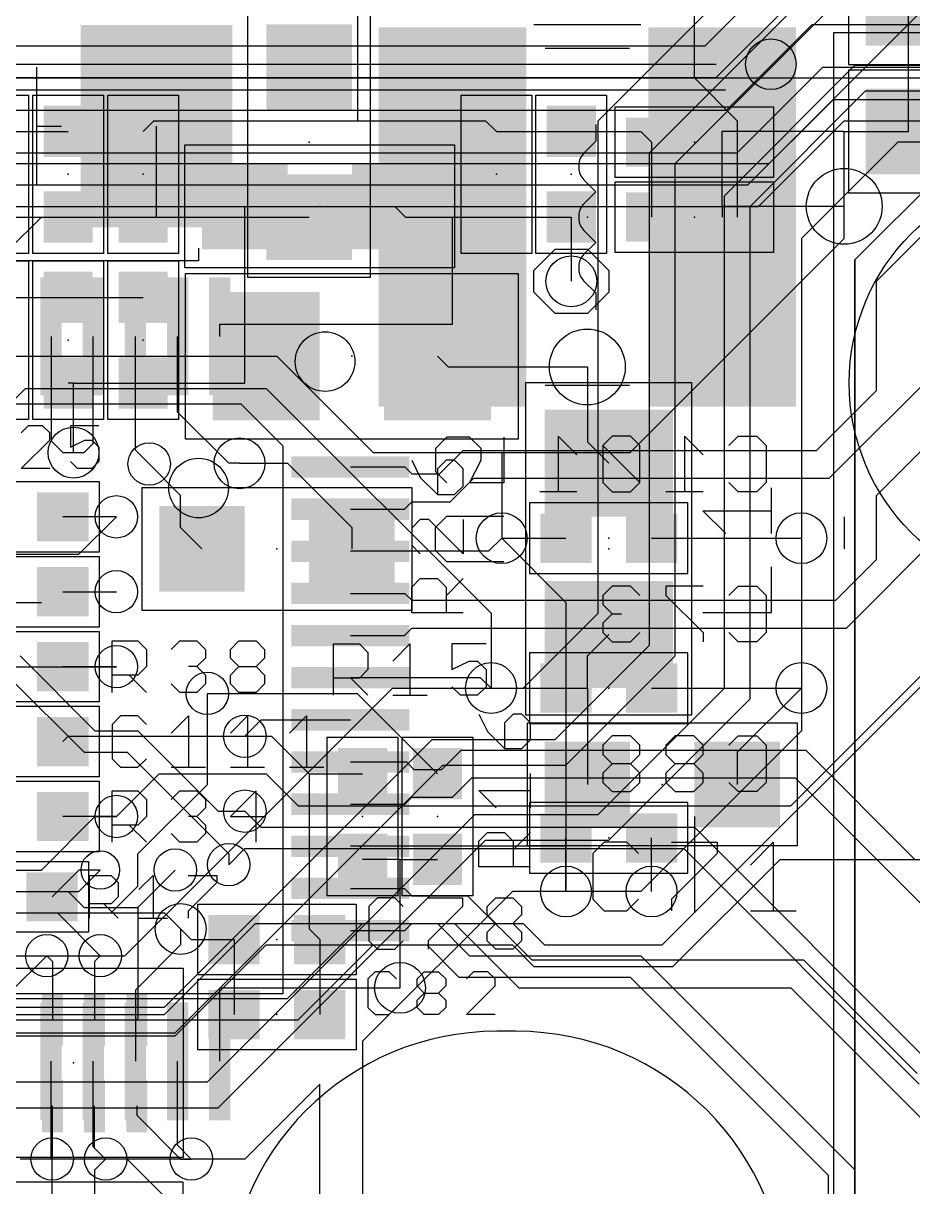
# Model space of a CAD drawing. Extents: x -61 to 136, y 23 to 123.
# Drawn here: x 88.43 to 98.98, y 49.58 to 63.39 of the extents above; entities that cross this region are included whole.
import ezdxf

# ---------------------------------------------------------------- set-up
doc = ezdxf.new("R2010")
doc.units = 0
for name, color, linetype in [('1', 14, 'CONTINUOUS'), ('13', 94, 'CONTINUOUS'), ('14', 94, 'CONTINUOUS'), ('15', 54, 'CONTINUOUS'), ('16', 134, 'CONTINUOUS'), ('18', 94, 'CONTINUOUS'), ('2', 251, 'CONTINUOUS'), ('20', 251, 'CONTINUOUS'), ('21', 251, 'CONTINUOUS'), ('22', 54, 'CONTINUOUS'), ('23', 251, 'CONTINUOUS'), ('24', 54, 'CONTINUOUS'), ('25', 251, 'CONTINUOUS'), ('26', 54, 'CONTINUOUS'), ('3', 214, 'CONTINUOUS'), ('39', 14, 'CONTINUOUS'), ('4', 214, 'CONTINUOUS'), ('40', 134, 'CONTINUOUS'), ('42', 134, 'CONTINUOUS')]:
    doc.layers.add(name, color=color, linetype=linetype)

# ---------------------------------------------------------------- blocks, each defined once
blk = doc.blocks.new('RECT')
blk.add_solid([(-0.5, -0.5), (0.5, -0.5), (-0.5, 0.5), (0.5, 0.5)])
blk = doc.blocks.new('PIE')
blk.add_circle((0, 0), 0.5)
blk = doc.blocks.new('ROUNDV')
blk.add_circle((0, 0), 0.5)

msp = doc.modelspace()

# ---------------------------------------------------------------- linework, layer by layer
at = {"layer": '1'}
for p, q in [((92.4, 62.23), (92.4, 63.9)), ((96.393, 62.738), (96.393, 63.881)), ((96.393, 62.738), (96.901, 62.23)), ((98.298, 60.579), (100.33, 62.611)), ((89.8525, 62.103), (89.9795, 62.23)), ((89.9795, 62.23), (92.4, 62.23)), ((92.4, 62.23), (93.9165, 62.23)), ((93.9165, 62.23), (94.0435, 62.103)), ((96.901, 62.23), (96.901, 61.976)), ((88.0745, 62.103), (88.9635, 62.103)), ((94.0435, 62.103), (94.9325, 62.103)), ((94.9325, 62.103), (95.758, 62.103)), ((95.758, 62.103), (95.885, 61.976)), ((95.885, 61.976), (95.885, 61.087)), ((96.901, 61.976), (96.901, 61.087)), ((91.059, 59.436), (91.059, 61.214)), ((92.837, 61.214), (92.964, 61.087)), ((88.0745, 61.087), (88.9635, 61.087)), ((88.9635, 61.087), (89.8525, 61.087)), ((92.964, 61.087), (94.0435, 61.087)), ((94.0435, 61.087), (94.9325, 61.087)), ((94.9325, 61.087), (94.9325, 60.325)), ((98.298, 48.641), (98.298, 60.579)), ((88.0745, 60.1345), (88.9635, 60.1345)), ((88.9635, 60.1345), (89.8525, 60.1345)), ((91.059, 59.1185), (91.059, 59.436)), ((91.059, 59.436), (91.313, 59.436)), ((93.345, 59.436), (93.472, 59.309)), ((93.472, 59.309), (95.123, 59.309)), ((95.123, 59.309), (95.123, 58.42)), ((89.027, 59.1185), (88.9635, 59.1185)), ((89.027, 58.293), (89.027, 59.1185)), ((89.027, 59.1185), (89.8525, 59.1185)), ((89.8525, 59.1185), (91.059, 59.1185)), ((95.123, 58.42), (95.377, 58.166)), ((89.924, 58.158), (89.916, 58.166)), ((90.297, 57.785), (89.924, 58.158)), ((90.9955, 58.166), (91.567, 58.166)), ((91.567, 58.166), (92.329, 57.404)), ((90.297, 57.404), (90.297, 57.785)), ((89.535, 57.531), (88.9, 57.531)), ((90.551, 57.15), (90.297, 57.404)), ((92.329, 57.404), (92.329, 57.15)), ((88.9, 56.642), (89.535, 56.642)), ((95.123, 55.88), (95.377, 56.134)), ((95.123, 55.499), (95.123, 55.88)), ((89.535, 55.753), (88.9, 55.753)), ((93.98, 55.499), (95.123, 55.499)), ((95.123, 55.499), (95.123, 54.356)), ((97.663, 55.499), (96.901, 54.737)), ((90.6145, 55.4355), (92.3925, 55.4355)), ((92.3925, 55.4355), (93.345, 54.483)), ((88.9, 54.864), (88.9635, 54.9275)), ((88.9635, 54.9275), (91.059, 54.9275)), ((91.059, 54.9275), (91.3765, 54.9275)), ((91.3765, 54.9275), (91.821, 54.483)), ((96.901, 54.737), (96.901, 54.356)), ((91.821, 54.483), (92.456, 54.483)), ((91.821, 54.483), (91.821, 52.6415)), ((89.535, 53.975), (88.9, 53.975)), ((92.9005, 53.467), (92.456, 53.467)), ((92.9005, 51.943), (92.9005, 53.467)), ((92.9005, 53.467), (93.345, 53.467)), ((89.0905, 53.34), (88.773, 53.0225)), ((89.3445, 53.34), (89.0905, 53.34)), ((90.2335, 53.34), (89.789, 52.8955)), ((89.789, 52.8955), (89.789, 51.5785)), ((90.297, 52.6415), (90.424, 52.5145)), ((91.821, 52.6415), (91.948, 52.5145)), ((90.424, 52.5145), (90.932, 52.5145)), ((90.932, 52.5145), (90.932, 51.6255)), ((91.948, 52.5145), (91.948, 51.6255)), ((88.7095, 52.324), (88.777, 52.2565)), ((89.3445, 52.324), (89.277, 52.2565)), ((88.777, 52.2565), (88.777, 51.5665)), ((89.277, 52.2565), (89.277, 51.5665)), ((89.789, 51.5785), (89.777, 51.5665)), ((88.777, 49.915), (88.777, 50.5415)), ((89.277, 50.042), (89.277, 50.5415)), ((89.777, 50.5415), (89.777, 50.431)), ((89.777, 50.431), (90.297, 49.911)), ((89.408, 49.911), (89.277, 50.042)), ((88.773, 49.911), (88.777, 49.915)), ((90.297, 49.911), (90.424, 49.911))]:
    msp.add_line(p, q, dxfattribs=at)
at = {"layer": '13'}
for p, q in [((96.52, 63.119), (97.536, 64.135)), ((97.663, 63.754), (96.647, 62.738)), ((96.774, 62.357), (97.79, 63.373)), ((97.79, 63.373), (102.235, 63.373)), ((82.55, 63.119), (96.52, 63.119)), ((96.901, 61.849), (97.917, 62.865)), ((97.917, 62.865), (102.362, 62.865)), ((96.647, 62.738), (82.423, 62.738)), ((98.298, 60.579), (100.33, 62.611)), ((97.028, 61.468), (98.044, 62.484)), ((98.044, 62.484), (102.997, 62.484)), ((82.296, 62.357), (96.774, 62.357)), ((97.155, 61.214), (98.171, 62.23)), ((98.171, 62.23), (102.87, 62.23)), ((82.169, 61.849), (96.901, 61.849)), ((77.597, 61.468), (97.028, 61.468)), ((77.724, 61.214), (97.155, 61.214)), ((98.171, 60.833), (98.171, 61.214)), ((95.631, 58.293), (98.171, 60.833)), ((98.298, 48.641), (98.298, 60.579)), ((86.995, 59.436), (91.44, 59.436)), ((91.44, 59.436), (92.583, 58.293)), ((92.583, 58.293), (94.107, 58.293)), ((94.107, 58.293), (94.107, 57.277)), ((94.107, 58.293), (95.631, 58.293)), ((94.107, 57.277), (94.869, 56.515)), ((94.869, 56.515), (94.869, 53.086)), ((96.012, 52.451), (99.568, 56.007)), ((96.139, 52.197), (97.409, 53.467)), ((97.409, 53.467), (100.33, 53.467)), ((91.567, 51.816), (92.456, 52.705)), ((92.456, 52.705), (94.361, 52.705)), ((94.361, 52.705), (94.615, 52.451)), ((91.694, 51.562), (92.583, 52.451)), ((92.583, 52.451), (94.234, 52.451)), ((94.234, 52.451), (94.488, 52.197)), ((94.615, 52.451), (96.012, 52.451)), ((94.488, 52.197), (96.139, 52.197)), ((87.249, 51.816), (91.567, 51.816)), ((86.106, 51.562), (91.694, 51.562))]:
    msp.add_line(p, q, dxfattribs=at)
at = {"layer": '14'}
for p, q in [((83.947, 62.738), (101.854, 62.738)), ((98.298, 60.579), (100.33, 62.611)), ((98.298, 48.641), (98.298, 60.579)), ((87.63, 58.2295), (88.4555, 59.055)), ((88.4555, 59.055), (91.313, 59.055)), ((91.313, 59.055), (93.98, 56.388)), ((93.98, 56.388), (93.98, 55.499)), ((97.536, 54.102), (99.441, 56.007)), ((89.535, 53.975), (90.043, 54.483)), ((90.043, 54.483), (91.313, 54.483)), ((91.313, 54.483), (91.694, 54.102)), ((91.059, 54.0385), (91.2495, 53.848)), ((91.694, 54.102), (97.536, 54.102)), ((91.2495, 53.848), (96.393, 53.848)), ((96.393, 53.848), (99.187, 51.054)), ((90.8685, 53.4035), (91.059, 53.594)), ((91.059, 53.594), (96.266, 53.594)), ((96.266, 53.594), (99.06, 50.8)), ((89.789, 52.8955), (90.2335, 53.34)), ((88.392, 53.086), (88.9635, 53.086)), ((88.9635, 53.086), (89.154, 52.8955)), ((89.154, 52.8955), (89.789, 52.8955)), ((88.265, 52.832), (88.8365, 52.832)), ((88.8365, 52.832), (89.3445, 52.324)), ((90.1065, 51.6255), (91.186, 52.705)), ((91.186, 52.705), (93.345, 52.705)), ((93.345, 52.705), (93.726, 52.324)), ((88.265, 51.8795), (88.7095, 52.324)), ((90.2335, 51.3715), (91.313, 52.451)), ((91.313, 52.451), (93.218, 52.451)), ((93.218, 52.451), (93.599, 52.07)), ((93.726, 52.324), (95.758, 52.324)), ((95.758, 52.324), (98.298, 49.784)), ((93.599, 52.07), (95.631, 52.07)), ((95.631, 52.07), (97.9805, 49.7205)), ((85.598, 51.6255), (90.1065, 51.6255)), ((85.725, 51.3715), (90.2335, 51.3715)), ((97.9805, 49.7205), (97.9805, 48.5775)), ((98.298, 49.784), (98.298, 48.895))]:
    msp.add_line(p, q, dxfattribs=at)
at = {"layer": '15'}
for p, q in [((97.282, 61.722), (99.187, 63.627)), ((98.298, 60.579), (100.33, 62.611)), ((84.074, 61.722), (97.282, 61.722)), ((98.298, 48.641), (98.298, 60.579))]:
    msp.add_line(p, q, dxfattribs=at)
at = {"layer": '16'}
for p, q in [((98.933, 62.103), (98.933, 63.627)), ((98.298, 60.579), (100.33, 62.611)), ((90.011, 61.087), (90.011, 62.1665)), ((96.723, 61.214), (96.723, 62.103)), ((98.171, 62.103), (96.723, 62.103)), ((98.171, 62.103), (98.933, 62.103)), ((98.171, 61.214), (98.171, 62.103)), ((96.723, 61.214), (96.723, 61.087)), ((98.171, 61.214), (96.723, 61.214)), ((88.261, 60.702), (88.646, 61.087)), ((88.646, 61.087), (90.011, 61.087)), ((90.011, 61.087), (91.821, 61.087)), ((93.523, 59.817), (93.523, 61.087)), ((98.552, 60.325), (99.314, 61.087)), ((98.298, 48.641), (98.298, 60.579)), ((98.552, 59.0296), (98.552, 60.325)), ((90.761, 59.672), (90.761, 59.817)), ((90.761, 59.817), (91.186, 59.817)), ((91.186, 59.817), (93.523, 59.817)), ((97.9932, 57.9882), (99.822, 59.817)), ((88.761, 59.672), (88.761, 58.432)), ((89.261, 58.4), (89.261, 59.672)), ((89.761, 58.321), (89.761, 59.672)), ((90.261, 58.7735), (90.261, 59.672)), ((97.8408, 58.3184), (98.552, 59.0296)), ((90.8685, 58.166), (90.261, 58.7735)), ((98.552, 57.785), (99.314, 58.547)), ((88.761, 58.432), (88.9, 58.293)), ((89.154, 58.293), (89.261, 58.4)), ((88.9, 58.293), (89.027, 58.293)), ((89.027, 58.293), (89.154, 58.293)), ((89.924, 58.158), (89.761, 58.321)), ((93.3704, 58.039), (93.6498, 58.3184)), ((93.6498, 58.3184), (97.8408, 58.3184)), ((90.9955, 58.166), (90.8685, 58.166)), ((92.311, 58.122), (92.9572, 58.122)), ((92.9572, 58.122), (93.0402, 58.039)), ((93.0402, 58.039), (93.3704, 58.039)), ((93.4974, 57.7088), (93.7768, 57.9882)), ((93.7768, 57.9882), (97.9932, 57.9882)), ((92.9534, 57.622), (93.0402, 57.7088)), ((93.0402, 57.7088), (93.4974, 57.7088)), ((98.552, 57.023), (98.552, 57.785)), ((92.311, 57.622), (92.9534, 57.622)), ((94.107, 57.277), (93.952, 57.122)), ((94.107, 57.277), (94.869, 57.277)), ((95.885, 57.277), (97.663, 57.277)), ((98.1964, 56.2102), (99.2632, 57.277)), ((93.952, 57.122), (92.311, 57.122)), ((98.0694, 56.5404), (98.552, 57.023)), ((92.311, 56.622), (92.9586, 56.622)), ((92.9586, 56.622), (93.0402, 56.5404)), ((93.0402, 56.5404), (98.0694, 56.5404)), ((92.952, 56.122), (93.0402, 56.2102)), ((93.0402, 56.2102), (98.1964, 56.2102)), ((92.311, 56.122), (92.952, 56.122)), ((93.857, 55.622), (92.311, 55.622)), ((93.98, 55.499), (93.857, 55.622)), ((93.98, 55.499), (94.869, 55.499)), ((95.885, 55.499), (97.663, 55.499)), ((91.059, 54.9275), (91.2535, 55.122)), ((91.2535, 55.122), (92.311, 55.122)), ((93.3958, 54.5338), (93.6244, 54.7624)), ((93.6244, 54.7624), (97.7138, 54.7624)), ((97.7138, 54.7624), (99.0092, 53.467)), ((92.311, 54.622), (92.9774, 54.622)), ((92.9774, 54.622), (93.0656, 54.5338)), ((93.0656, 54.5338), (93.3958, 54.5338)), ((93.5228, 54.2036), (93.7514, 54.4322)), ((93.7514, 54.4322), (97.5868, 54.4322)), ((97.5868, 54.4322), (99.822, 52.197)), ((92.311, 54.122), (92.9586, 54.122)), ((92.9586, 54.122), (93.0402, 54.2036)), ((93.0402, 54.2036), (93.5228, 54.2036)), ((94.869, 53.086), (94.869, 53.721)), ((95.885, 53.086), (95.885, 53.721)), ((94.869, 53.622), (92.311, 53.622)), ((94.869, 53.086), (94.869, 53.622)), ((92.311, 53.122), (92.9534, 53.122)), ((92.9534, 53.122), (93.0402, 53.0352)), ((93.0402, 53.0352), (93.7006, 53.0352)), ((93.7006, 53.0352), (94.4626, 52.2732)), ((87.122, 52.832), (90.1065, 52.832)), ((90.1065, 52.832), (90.297, 52.6415)), ((90.297, 52.6415), (90.297, 52.451)), ((92.311, 52.622), (92.9572, 52.622)), ((92.9572, 52.622), (93.0402, 52.705)), ((93.0402, 52.705), (93.5482, 52.705)), ((93.5482, 52.705), (94.3102, 51.943)), ((90.297, 52.451), (89.761, 51.915)), ((94.4626, 52.2732), (97.6884, 52.2732)), ((97.6884, 52.2732), (99.0346, 50.927)), ((89.761, 51.915), (89.761, 51.072)), ((90.761, 51.943), (92.9005, 51.943)), ((90.761, 51.072), (90.761, 51.943)), ((94.3102, 51.943), (97.536, 51.943)), ((97.536, 51.943), (99.822, 49.657)), ((88.761, 49.923), (88.761, 51.072)), ((89.261, 50.058), (89.261, 51.072)), ((90.261, 50.074), (90.261, 51.072)), ((89.408, 49.911), (89.261, 50.058)), ((90.424, 49.911), (90.261, 50.074)), ((88.773, 49.911), (88.761, 49.923)), ((88.773, 49.0305), (88.773, 49.911)), ((89.408, 49.911), (89.277, 49.78)), ((89.662, 49.911), (89.408, 49.911)), ((90.17, 49.403), (89.662, 49.911)), ((89.277, 49.78), (89.277, 49.0265))]:
    msp.add_line(p, q, dxfattribs=at)
at = {"layer": '2'}
for p, q in [((100.33, 62.611), (98.298, 60.579)), ((98.298, 60.579), (98.298, 48.641))]:
    msp.add_line(p, q, dxfattribs=at)
at = {"layer": '20'}
msp.add_line((94.28, 51.427), (94.05, 51.427), dxfattribs=at)
for centre, start, end in [((94.05, 48.227), 90, 180), ((94.28, 48.227), 0, 90)]:
    msp.add_arc(centre, 3.2, start, end, dxfattribs=at)
at = {"layer": '21'}
for p, q in [((119.634, 63.2714), (98.044, 63.2714)), ((98.044, 63.2714), (98.044, 47.4726)), ((85.05, 62.9), (96.65, 62.9))]:
    msp.add_line(p, q, dxfattribs=at)
at = {"layer": '22'}
for p, q in [((95.623, 63.087), (94.623, 63.087)), ((88.586, 62.8665), (88.586, 62.1665)), ((88.586, 62.1665), (88.886, 62.1665)), ((88.586, 62.1665), (88.586, 61.4665)), ((95.223, 62.187), (95.223, 61.987)), ((95.223, 61.987), (95.0816, 61.8456)), ((95.023, 61.7042), (95.023, 61.6698)), ((95.0816, 61.5284), (95.223, 61.387)), ((95.223, 61.387), (95.0816, 61.2456)), ((95.023, 61.1042), (95.023, 61.0698)), ((95.0816, 60.9284), (95.223, 60.787)), ((95.223, 60.787), (95.0816, 60.6456)), ((90.511, 60.7165), (90.511, 60.5665)), ((90.511, 60.5665), (85.511, 60.5665)), ((95.023, 60.5042), (95.023, 60.4698)), ((95.0816, 60.3284), (95.223, 60.187)), ((95.223, 60.187), (95.223, 59.987)), ((95.623, 59.087), (94.623, 59.087)), ((84.511, 58.872), (91.011, 58.872)), ((91.011, 58.872), (91.511, 58.372)), ((91.511, 58.372), (91.511, 51.872)), ((91.511, 51.872), (84.511, 51.872))]:
    msp.add_line(p, q, dxfattribs=at)
for centre in [(92.011, 59.372), (90.511, 57.872)]:
    msp.add_circle(centre, 0.3535, dxfattribs=at)
for centre, start, end in [((95.2231, 61.7041), 135.0032, 179.9759), ((95.2231, 61.6699), 180.0241, 224.9968), ((95.2231, 61.1041), 135.0032, 179.9759), ((95.2231, 61.0699), 180.0241, 224.9968), ((95.2231, 60.5041), 135.0032, 179.9759), ((95.2231, 60.4699), 180.0241, 224.9968)]:
    msp.add_arc(centre, 0.2001, start, end, dxfattribs=at)
at = {"layer": '23'}
for p in [(96.393, 61.976), (88.9635, 61.595), (89.8525, 61.595), (94.0435, 61.595), (94.9325, 61.595), (91.948, 61.214), (96.393, 61.087), (88.9635, 59.6265), (89.8525, 59.6265), (92.329, 59.436), (91.44, 57.15), (95.377, 57.15), (96.012, 54.356), (92.456, 53.975), (93.345, 53.975), (91.44, 52.5145), (91.44, 51.6255), (89.027, 51.054)]:
    msp.add_point(p, dxfattribs=at)
at = {"layer": '24'}
for p in [(91.821, 61.976), (95.123, 61.087), (95.377, 57.277), (95.377, 55.499), (95.377, 53.721)]:
    msp.add_point(p, dxfattribs=at)
at = {"layer": '25'}
for p, q in [((84.8868, 62.5983), (96.7613, 62.5983)), ((88.4899, 58.6109), (88.4052, 58.5262)), ((88.6594, 58.6109), (88.4899, 58.6109)), ((88.7442, 58.5262), (88.6594, 58.6109)), ((89.3289, 58.6109), (88.9899, 58.6109)), ((88.9899, 58.6109), (88.9899, 58.3567)), ((88.4052, 58.1025), (88.7442, 58.4415)), ((88.7442, 58.4415), (88.7442, 58.5262)), ((88.9899, 58.3567), (89.1594, 58.4415)), ((89.1594, 58.4415), (89.2441, 58.4415)), ((89.2441, 58.4415), (89.3289, 58.3567)), ((89.3289, 58.3567), (89.3289, 58.1872)), ((89.0746, 58.1025), (88.9899, 58.1872)), ((89.3289, 58.1872), (89.2441, 58.1025)), ((93.0397, 58.2013), (93.1414, 57.9979)), ((93.4464, 58.2013), (93.3447, 58.0996)), ((93.5481, 58.2013), (93.4464, 58.2013)), ((93.6498, 58.0996), (93.5481, 58.2013)), ((88.7442, 58.1025), (88.4052, 58.1025)), ((89.2441, 58.1025), (89.0746, 58.1025)), ((93.1414, 57.9979), (93.3447, 57.7946)), ((93.3447, 58.0996), (93.3447, 57.7946)), ((93.6498, 57.8962), (93.6498, 58.0996)), ((93.5481, 57.7946), (93.6498, 57.8962)), ((97.3074, 57.3321), (97.3074, 57.8744)), ((93.3447, 57.7946), (93.5481, 57.7946)), ((96.7651, 57.3321), (96.4939, 57.6032)), ((96.4939, 57.6032), (97.3074, 57.6032)), ((93.1414, 57.4997), (93.0397, 57.398)), ((93.2431, 57.4997), (93.1414, 57.4997)), ((93.6498, 57.0929), (93.2431, 57.4997)), ((93.6498, 57.4997), (93.6498, 57.0929)), ((93.0397, 57.398), (93.0397, 57.1946)), ((93.0397, 57.1946), (93.1414, 57.0929)), ((97.3074, 56.3966), (97.3074, 56.9389)), ((93.0397, 56.6963), (93.1414, 56.798)), ((93.1414, 56.798), (93.3447, 56.798)), ((93.3447, 56.798), (93.4464, 56.6963)), ((93.4464, 56.5947), (93.6498, 56.798)), ((93.0397, 56.3913), (93.0397, 56.6963)), ((93.4464, 56.6963), (93.4464, 56.3913)), ((93.6498, 56.3913), (93.0397, 56.3913)), ((96.4939, 56.3966), (97.3074, 56.3966)), ((89.4842, 55.4482), (89.4842, 56.0583)), ((89.4842, 56.0583), (89.7893, 56.0583)), ((89.7893, 56.0583), (89.8909, 55.9566)), ((90.1858, 55.9566), (90.2875, 56.0583)), ((90.2875, 56.0583), (90.4909, 56.0583)), ((90.4909, 56.0583), (90.5926, 55.9566)), ((90.8875, 55.9566), (90.9892, 56.0583)), ((90.9892, 56.0583), (91.1925, 56.0583)), ((91.1925, 56.0583), (91.2942, 55.9566)), ((89.8909, 55.9566), (89.8909, 55.7533)), ((90.5926, 55.9566), (90.5926, 55.8549)), ((90.8875, 55.8549), (90.8875, 55.9566)), ((91.2942, 55.9566), (91.2942, 55.8549)), ((92.1132, 55.4132), (92.1132, 56.0233)), ((92.1132, 56.0233), (92.4183, 56.0233)), ((92.4183, 56.0233), (92.5199, 55.9216)), ((92.5199, 55.9216), (92.5199, 55.7183)), ((92.8148, 55.8199), (93.0182, 56.0233)), ((93.0182, 56.0233), (93.0182, 55.4132)), ((93.9232, 56.0233), (93.5165, 56.0233)), ((93.5165, 56.0233), (93.5165, 55.7183)), ((90.5926, 55.8549), (90.4909, 55.7533)), ((90.9892, 55.7533), (90.8875, 55.8549)), ((91.2942, 55.8549), (91.1925, 55.7533)), ((93.5165, 55.7183), (93.7198, 55.8199)), ((93.7198, 55.8199), (93.8215, 55.8199)), ((93.8215, 55.8199), (93.9232, 55.7183)), ((89.7893, 55.6516), (89.4842, 55.6516)), ((89.6876, 55.6516), (89.8909, 55.4482)), ((89.8909, 55.7533), (89.7893, 55.6516)), ((90.4909, 55.7533), (90.3892, 55.7533)), ((90.4909, 55.7533), (90.5926, 55.6516)), ((90.5926, 55.6516), (90.5926, 55.5499)), ((90.8875, 55.6516), (90.9892, 55.7533)), ((90.8875, 55.5499), (90.8875, 55.6516)), ((90.9892, 55.7533), (91.1925, 55.7533)), ((91.1925, 55.7533), (91.2942, 55.6516)), ((91.2942, 55.6516), (91.2942, 55.5499)), ((92.5199, 55.7183), (92.4183, 55.6166)), ((93.9232, 55.7183), (93.9232, 55.5149)), ((90.2875, 55.4482), (90.1858, 55.5499)), ((90.5926, 55.5499), (90.4909, 55.4482)), ((90.9892, 55.4482), (90.8875, 55.5499)), ((91.2942, 55.5499), (91.1925, 55.4482)), ((92.4183, 55.6166), (92.1132, 55.6166)), ((92.3166, 55.6166), (92.5199, 55.4132)), ((93.6182, 55.4132), (93.5165, 55.5149)), ((93.9232, 55.5149), (93.8215, 55.4132)), ((90.4909, 55.4482), (90.2875, 55.4482)), ((91.1925, 55.4482), (90.9892, 55.4482)), ((92.8148, 55.4132), (93.2216, 55.4132)), ((93.8215, 55.4132), (93.6182, 55.4132)), ((89.5859, 55.1693), (89.4842, 55.0676)), ((89.7893, 55.1693), (89.5859, 55.1693)), ((89.8909, 55.0676), (89.7893, 55.1693)), ((90.1858, 54.9659), (90.3892, 55.1693)), ((90.3892, 55.1693), (90.3892, 54.5592)), ((90.8875, 54.9659), (91.0908, 55.1693)), ((91.0908, 55.1693), (91.0908, 54.5592)), ((91.5891, 54.9659), (91.7925, 55.1693)), ((91.7925, 55.1693), (91.7925, 54.5592)), ((93.8367, 55.1882), (93.9384, 54.9848)), ((94.2434, 55.1882), (94.1417, 55.0865)), ((94.1417, 55.0865), (94.1417, 54.7815)), ((94.3451, 55.1882), (94.2434, 55.1882)), ((94.4468, 55.0865), (94.3451, 55.1882)), ((94.4468, 54.8832), (94.4468, 55.0865)), ((89.4842, 55.0676), (89.4842, 54.6609)), ((93.9384, 54.9848), (94.1417, 54.7815)), ((94.3451, 54.7815), (94.4468, 54.8832)), ((94.1417, 54.7815), (94.3451, 54.7815)), ((89.4842, 54.6609), (89.5859, 54.5592)), ((89.5859, 54.5592), (89.7893, 54.5592)), ((89.7893, 54.5592), (89.8909, 54.6609)), ((90.1858, 54.5592), (90.5926, 54.5592)), ((90.8875, 54.5592), (91.2942, 54.5592)), ((91.5891, 54.5592), (91.9959, 54.5592)), ((94.4468, 54.0798), (94.4468, 54.4866)), ((89.4842, 53.6702), (89.4842, 54.2803)), ((89.4842, 54.2803), (89.7893, 54.2803)), ((89.7893, 54.2803), (89.8909, 54.1786)), ((90.1858, 54.1786), (90.2875, 54.2803)), ((90.2875, 54.2803), (90.4909, 54.2803)), ((90.4909, 54.2803), (90.5926, 54.1786)), ((91.1925, 54.2803), (90.8875, 53.9753)), ((91.1925, 53.6702), (91.1925, 54.2803)), ((94.0401, 54.0798), (93.8367, 54.2832)), ((93.8367, 54.2832), (94.4468, 54.2832)), ((89.8909, 54.1786), (89.8909, 53.9753)), ((90.5926, 54.1786), (90.5926, 54.0769)), ((89.8909, 53.9753), (89.7893, 53.8736)), ((90.4909, 53.9753), (90.3892, 53.9753)), ((90.5926, 54.0769), (90.4909, 53.9753)), ((90.4909, 53.9753), (90.5926, 53.8736)), ((90.8875, 53.9753), (91.2942, 53.9753)), ((89.7893, 53.8736), (89.4842, 53.8736)), ((89.6876, 53.8736), (89.8909, 53.6702)), ((90.5926, 53.8736), (90.5926, 53.7719)), ((90.2875, 53.6702), (90.1858, 53.7719)), ((90.5926, 53.7719), (90.4909, 53.6702)), ((93.8367, 53.6833), (93.9384, 53.7849)), ((93.9384, 53.7849), (94.1417, 53.7849)), ((94.1417, 53.7849), (94.2434, 53.6833)), ((94.2434, 53.5816), (94.4468, 53.7849)), ((90.4909, 53.6702), (90.2875, 53.6702)), ((93.8367, 53.3782), (93.8367, 53.6833)), ((94.2434, 53.6833), (94.2434, 53.3782)), ((95.3222, 53.6709), (95.1866, 53.5353)), ((95.5934, 53.6709), (95.3222, 53.6709)), ((95.729, 53.5353), (95.5934, 53.6709)), ((96.1222, 53.6709), (96.6645, 53.6709)), ((96.6645, 53.6709), (96.6645, 53.5353)), ((97.0577, 53.3997), (97.3288, 53.6709)), ((97.3288, 53.6709), (97.3288, 52.8574)), ((95.1866, 53.5353), (95.1866, 52.993)), ((96.6645, 53.5353), (96.1222, 52.993)), ((94.4468, 53.3782), (93.8367, 53.3782)), ((89.2175, 52.7685), (89.2175, 53.2769)), ((89.2175, 53.2769), (89.4717, 53.2769)), ((89.4717, 53.2769), (89.5565, 53.1922)), ((89.5565, 53.1922), (89.5565, 53.0227)), ((89.8022, 53.1075), (89.9717, 53.2769)), ((89.9717, 53.2769), (89.9717, 52.7685)), ((90.3869, 53.2769), (90.7259, 53.2769)), ((90.7259, 53.1922), (90.3869, 52.8532)), ((90.7259, 53.2769), (90.7259, 53.1922)), ((89.5565, 53.0227), (89.4717, 52.938)), ((92.6339, 53.0103), (92.5322, 52.9086)), ((92.8373, 53.0103), (92.6339, 53.0103)), ((92.9389, 52.9086), (92.8373, 53.0103)), ((93.2338, 53.0103), (93.6406, 53.0103)), ((93.6406, 53.0103), (93.6406, 52.9086)), ((93.9355, 52.9086), (94.0372, 53.0103)), ((94.0372, 53.0103), (94.2405, 53.0103)), ((94.2405, 53.0103), (94.3422, 52.9086)), ((89.4717, 52.938), (89.2175, 52.938)), ((89.387, 52.938), (89.5565, 52.7685)), ((92.5322, 52.9086), (92.5322, 52.5019)), ((93.6406, 52.9086), (93.2338, 52.5019)), ((93.9355, 52.8069), (93.9355, 52.9086)), ((94.3422, 52.9086), (94.3422, 52.8069)), ((95.1866, 52.993), (95.3222, 52.8574)), ((95.5934, 52.8574), (95.729, 52.993)), ((96.1222, 52.993), (96.1222, 52.8574)), ((89.8022, 52.7685), (90.1412, 52.7685)), ((90.3869, 52.8532), (90.3869, 52.7685)), ((94.0372, 52.7053), (93.9355, 52.8069)), ((94.3422, 52.8069), (94.2405, 52.7053)), ((95.3222, 52.8574), (95.5934, 52.8574)), ((97.0577, 52.8574), (97.6, 52.8574)), ((93.9355, 52.6036), (94.0372, 52.7053)), ((93.9355, 52.5019), (93.9355, 52.6036)), ((94.0372, 52.7053), (94.2405, 52.7053)), ((94.2405, 52.7053), (94.3422, 52.6036)), ((94.3422, 52.6036), (94.3422, 52.5019)), ((92.5322, 52.5019), (92.6339, 52.4002)), ((92.8373, 52.4002), (92.9389, 52.5019)), ((93.2338, 52.5019), (93.2338, 52.4002)), ((94.0372, 52.4002), (93.9355, 52.5019)), ((94.3422, 52.5019), (94.2405, 52.4002)), ((92.6339, 52.4002), (92.8373, 52.4002)), ((94.2405, 52.4002), (94.0372, 52.4002)), ((92.6042, 52.1339), (92.5195, 52.0492)), ((92.5195, 52.0492), (92.5195, 51.7102)), ((92.7737, 52.1339), (92.6042, 52.1339)), ((92.8585, 52.0492), (92.7737, 52.1339)), ((93.1042, 52.0492), (93.1889, 52.1339)), ((93.1042, 51.9645), (93.1042, 52.0492)), ((93.1889, 52.1339), (93.3584, 52.1339)), ((93.3584, 52.1339), (93.4432, 52.0492)), ((93.4432, 52.0492), (93.4432, 51.9645)), ((93.7736, 52.1339), (93.6889, 52.0492)), ((93.9431, 52.1339), (93.7736, 52.1339)), ((94.0279, 52.0492), (93.9431, 52.1339)), ((94.0279, 51.9645), (94.0279, 52.0492)), ((93.1889, 51.8797), (93.1042, 51.9645)), ((93.4432, 51.9645), (93.3584, 51.8797)), ((93.6889, 51.6255), (94.0279, 51.9645)), ((93.1042, 51.795), (93.1889, 51.8797)), ((93.1042, 51.7102), (93.1042, 51.795)), ((93.1889, 51.8797), (93.3584, 51.8797)), ((93.3584, 51.8797), (93.4432, 51.795)), ((93.4432, 51.795), (93.4432, 51.7102)), ((92.5195, 51.7102), (92.6042, 51.6255)), ((92.7737, 51.6255), (92.8585, 51.7102)), ((93.1889, 51.6255), (93.1042, 51.7102)), ((93.4432, 51.7102), (93.3584, 51.6255)), ((92.6042, 51.6255), (92.7737, 51.6255)), ((93.3584, 51.6255), (93.1889, 51.6255)), ((94.0279, 51.6255), (93.6889, 51.6255))]:
    msp.add_line(p, q, dxfattribs=at)
at = {"layer": '26'}
for p, q in [((93.4552, 58.4754), (93.3196, 58.3399)), ((93.7263, 58.4754), (93.4552, 58.4754)), ((93.8619, 58.3399), (93.7263, 58.4754)), ((94.1331, 58.4754), (94.1331, 57.9331)), ((94.9986, 58.2668), (94.7782, 58.4872)), ((94.7782, 58.4872), (94.7782, 57.8262)), ((95.4165, 58.4872), (95.3063, 58.377)), ((95.6368, 58.4872), (95.4165, 58.4872)), ((95.747, 58.377), (95.6368, 58.4872)), ((96.4954, 58.2668), (96.2751, 58.4872)), ((96.2751, 58.4872), (96.2751, 57.8262)), ((96.8032, 58.377), (96.9133, 58.4872)), ((96.9133, 58.4872), (97.1336, 58.4872)), ((97.1336, 58.4872), (97.2438, 58.377)), ((93.3196, 58.3399), (93.3196, 58.0687)), ((93.8619, 58.2043), (93.8619, 58.3399)), ((95.3063, 58.377), (95.3063, 57.9364)), ((95.747, 57.9364), (95.3063, 58.377)), ((95.747, 57.9364), (95.747, 58.377)), ((97.2438, 58.377), (97.2438, 57.9364)), ((93.7263, 57.9331), (93.8619, 58.2043)), ((93.3196, 58.0687), (93.4552, 57.9331)), ((94.1331, 57.9331), (93.7263, 57.9331)), ((95.3063, 57.9364), (95.4165, 57.8262)), ((95.6368, 57.8262), (95.747, 57.9364)), ((96.9133, 57.8262), (96.8032, 57.9364)), ((97.2438, 57.9364), (97.1336, 57.8262)), ((94.9986, 57.8262), (94.5579, 57.8262)), ((95.4165, 57.8262), (95.6368, 57.8262)), ((96.4954, 57.8262), (96.0547, 57.8262)), ((97.1336, 57.8262), (96.9133, 57.8262)), ((93.3196, 57.4043), (93.4552, 57.5399)), ((93.4552, 57.5399), (94.1331, 57.5399)), ((93.3196, 57.1332), (93.3196, 57.4043)), ((93.4552, 56.9976), (93.3196, 57.1332)), ((94.1331, 56.9976), (93.4552, 56.9976)), ((95.4165, 56.7092), (95.3063, 56.599)), ((95.3063, 56.599), (95.3063, 56.4888)), ((95.6368, 56.7092), (95.4165, 56.7092)), ((95.747, 56.599), (95.6368, 56.7092)), ((96.4954, 56.7092), (96.0547, 56.7092)), ((96.0547, 56.7092), (96.0547, 56.599)), ((96.0547, 56.599), (96.4954, 56.1584)), ((96.8032, 56.599), (96.9133, 56.7092)), ((96.9133, 56.7092), (97.1336, 56.7092)), ((97.1336, 56.7092), (97.2438, 56.599)), ((97.2438, 56.599), (97.2438, 56.1584)), ((95.3063, 56.4888), (95.4165, 56.3787)), ((95.4165, 56.3787), (95.3063, 56.2685)), ((95.4165, 56.3787), (95.5267, 56.3787)), ((95.3063, 56.2685), (95.3063, 56.1584)), ((95.3063, 56.1584), (95.4165, 56.0482)), ((95.4165, 56.0482), (95.6368, 56.0482)), ((95.6368, 56.0482), (95.747, 56.1584)), ((96.4954, 56.1584), (96.4954, 56.0482)), ((96.9133, 56.0482), (96.8032, 56.1584)), ((97.1336, 56.0482), (96.9133, 56.0482)), ((97.2438, 56.1584), (97.1336, 56.0482)), ((95.4165, 54.9312), (95.3063, 54.821)), ((95.3063, 54.821), (95.3063, 54.7108)), ((95.6368, 54.9312), (95.4165, 54.9312)), ((95.747, 54.821), (95.6368, 54.9312)), ((95.747, 54.7108), (95.747, 54.821)), ((96.1649, 54.9312), (96.0547, 54.821)), ((96.0547, 54.821), (96.0547, 54.7108)), ((96.3852, 54.9312), (96.1649, 54.9312)), ((96.4954, 54.821), (96.3852, 54.9312)), ((96.4954, 54.7108), (96.4954, 54.821)), ((96.8032, 54.821), (96.9133, 54.9312)), ((96.9133, 54.9312), (97.1336, 54.9312)), ((97.1336, 54.9312), (97.2438, 54.821)), ((97.2438, 54.821), (97.2438, 54.3804)), ((95.3063, 54.7108), (95.4165, 54.6007)), ((95.6368, 54.6007), (95.747, 54.7108)), ((96.0547, 54.7108), (96.1649, 54.6007)), ((96.3852, 54.6007), (96.4954, 54.7108)), ((95.4165, 54.6007), (95.3063, 54.4905)), ((95.6368, 54.6007), (95.4165, 54.6007)), ((95.747, 54.4905), (95.6368, 54.6007)), ((96.1649, 54.6007), (96.0547, 54.4905)), ((96.3852, 54.6007), (96.1649, 54.6007)), ((96.4954, 54.4905), (96.3852, 54.6007)), ((95.3063, 54.4905), (95.3063, 54.3804)), ((95.747, 54.3804), (95.747, 54.4905)), ((96.0547, 54.4905), (96.0547, 54.3804)), ((96.4954, 54.3804), (96.4954, 54.4905)), ((95.3063, 54.3804), (95.4165, 54.2702)), ((95.4165, 54.2702), (95.6368, 54.2702)), ((95.6368, 54.2702), (95.747, 54.3804)), ((96.0547, 54.3804), (96.1649, 54.2702)), ((96.1649, 54.2702), (96.3852, 54.2702)), ((96.3852, 54.2702), (96.4954, 54.3804)), ((96.9133, 54.2702), (96.8032, 54.3804)), ((97.1336, 54.2702), (96.9133, 54.2702)), ((97.2438, 54.3804), (97.1336, 54.2702))]:
    msp.add_line(p, q, dxfattribs=at)
at = {"layer": '3'}
for p, q in [((95.25, 62.23), (97.409, 64.389)), ((95.8596, 61.849), (97.79, 63.7794)), ((96.1644, 61.722), (97.917, 63.4746)), ((96.7486, 61.341), (98.298, 62.8904)), ((98.298, 62.8904), (100.711, 62.8904)), ((97.0534, 61.214), (98.425, 62.5856)), ((98.425, 62.5856), (100.838, 62.5856)), ((95.25, 56.388), (95.25, 62.23)), ((95.8596, 56.007), (95.8596, 61.849)), ((98.806, 61.976), (97.663, 60.833)), ((98.298, 60.579), (99.695, 61.976)), ((99.695, 61.976), (98.806, 61.976)), ((96.1644, 55.88), (96.1644, 61.722)), ((96.7486, 55.499), (96.7486, 61.341)), ((97.0534, 55.372), (97.0534, 61.214)), ((97.663, 60.833), (97.663, 54.991)), ((98.298, 49.022), (98.298, 60.579)), ((89.0905, 57.0865), (89.535, 57.531)), ((85.2805, 57.0865), (89.0905, 57.0865)), ((88.011, 56.515), (88.646, 56.515)), ((94.361, 55.499), (95.25, 56.388)), ((94.742, 54.8894), (95.8596, 56.007)), ((94.869, 54.5846), (96.1644, 55.88)), ((80.7085, 55.753), (89.535, 55.753)), ((89.6366, 52.324), (92.8116, 55.499)), ((92.8116, 55.499), (94.361, 55.499)), ((95.25, 54.0004), (96.7486, 55.499)), ((90.6145, 54.356), (90.6145, 55.4355)), ((95.377, 53.6956), (97.0534, 55.372)), ((97.663, 54.991), (95.758, 53.086)), ((90.1065, 51.7144), (93.2815, 54.8894)), ((93.2815, 54.8894), (94.742, 54.8894)), ((90.2335, 51.4096), (93.4085, 54.5846)), ((93.4085, 54.5846), (94.869, 54.5846)), ((89.789, 53.5305), (90.6145, 54.356)), ((88.646, 53.34), (89.281, 53.975)), ((89.281, 53.975), (89.535, 53.975)), ((90.6145, 50.8254), (93.7895, 54.0004)), ((93.7895, 54.0004), (95.25, 54.0004)), ((90.7415, 50.5206), (93.9165, 53.6956)), ((93.9165, 53.6956), (95.377, 53.6956)), ((89.789, 53.1495), (89.789, 53.5305)), ((86.995, 53.34), (88.646, 53.34)), ((89.0905, 53.086), (89.3445, 53.34)), ((89.4715, 52.832), (89.789, 53.1495)), ((87.122, 53.086), (89.0905, 53.086)), ((94.234, 53.086), (92.456, 51.308)), ((95.758, 53.086), (94.234, 53.086)), ((87.249, 52.832), (89.4715, 52.832)), ((86.995, 52.324), (89.6366, 52.324)), ((87.376, 51.7144), (90.1065, 51.7144)), ((87.503, 51.4096), (90.2335, 51.4096)), ((92.456, 51.308), (92.456, 35.687)), ((87.884, 50.8254), (90.6145, 50.8254)), ((91.948, 50.8), (91.059, 49.911)), ((91.948, 35.687), (91.948, 50.8)), ((88.011, 50.5206), (90.7415, 50.5206)), ((91.059, 49.911), (88.392, 49.911))]:
    msp.add_line(p, q, dxfattribs=at)
at = {"layer": '39'}
for p, q in [((87.6554, 62.5348), (88.4936, 62.5348)), ((88.4936, 62.5348), (88.4936, 60.6552)), ((88.5444, 60.6552), (88.5444, 62.5348)), ((88.5444, 62.5348), (89.3826, 62.5348)), ((89.3826, 62.5348), (89.3826, 60.6552)), ((89.4334, 60.6552), (89.4334, 62.5348)), ((89.4334, 62.5348), (90.2716, 62.5348)), ((90.2716, 62.5348), (90.2716, 60.6552)), ((93.6244, 60.6552), (93.6244, 62.5348)), ((93.6244, 62.5348), (94.4626, 62.5348)), ((94.4626, 62.5348), (94.4626, 60.6552)), ((94.5134, 60.6552), (94.5134, 62.5348)), ((94.5134, 62.5348), (95.3516, 62.5348)), ((95.3516, 62.5348), (95.3516, 60.6552)), ((95.4532, 62.3951), (97.3328, 62.3951)), ((95.4532, 61.5569), (95.4532, 62.3951)), ((97.3328, 62.3951), (97.3328, 61.5569)), ((90.348, 60.485), (90.348, 61.943)), ((90.348, 61.943), (93.548, 61.943)), ((93.548, 61.943), (93.548, 60.485)), ((97.3328, 61.5569), (95.4532, 61.5569)), ((95.4532, 60.6679), (95.4532, 61.5061)), ((95.4532, 61.5061), (97.3328, 61.5061)), ((97.3328, 61.5061), (97.3328, 60.6679)), ((88.4936, 60.6552), (87.6554, 60.6552)), ((89.3826, 60.6552), (88.5444, 60.6552)), ((90.2716, 60.6552), (89.4334, 60.6552)), ((94.4626, 60.6552), (93.6244, 60.6552)), ((95.3516, 60.6552), (94.5134, 60.6552)), ((97.3328, 60.6679), (95.4532, 60.6679)), ((87.6554, 60.5663), (88.4936, 60.5663)), ((88.4936, 60.5663), (88.4936, 58.6867)), ((88.5444, 58.6867), (88.5444, 60.5663)), ((88.5444, 60.5663), (89.3826, 60.5663)), ((89.3826, 60.5663), (89.3826, 58.6867)), ((89.4334, 58.6867), (89.4334, 60.5663)), ((89.4334, 60.5663), (90.2716, 60.5663)), ((90.2716, 60.5663), (90.2716, 58.6867)), ((93.548, 60.485), (90.348, 60.485)), ((90.356, 58.453), (90.356, 60.419)), ((90.356, 60.419), (94.302, 60.419)), ((94.302, 60.419), (94.302, 58.453)), ((94.394, 55.177), (94.394, 59.123)), ((94.394, 59.123), (96.36, 59.123)), ((96.36, 59.123), (96.36, 55.177)), ((88.4936, 58.6867), (87.6554, 58.6867)), ((89.3826, 58.6867), (88.5444, 58.6867)), ((90.2716, 58.6867), (89.4334, 58.6867)), ((94.302, 58.453), (90.356, 58.453)), ((87.4522, 57.9501), (89.3318, 57.9501)), ((89.3318, 57.9501), (89.3318, 57.1119)), ((89.84, 56.421), (89.84, 57.879)), ((89.84, 57.879), (93.04, 57.879)), ((93.04, 57.879), (93.04, 56.421)), ((89.3318, 57.1119), (87.4522, 57.1119)), ((87.4522, 57.0611), (89.3318, 57.0611)), ((89.3318, 57.0611), (89.3318, 56.2229)), ((93.04, 56.421), (89.84, 56.421)), ((89.3318, 56.2229), (87.4522, 56.2229)), ((87.4522, 56.1721), (89.3318, 56.1721)), ((89.3318, 56.1721), (89.3318, 55.3339)), ((89.3318, 55.3339), (87.4522, 55.3339)), ((87.4522, 55.2831), (89.3318, 55.2831)), ((89.3318, 55.2831), (89.3318, 54.4449)), ((96.36, 55.177), (94.394, 55.177)), ((94.412, 53.627), (94.412, 55.085)), ((94.412, 55.085), (97.612, 55.085)), ((97.612, 55.085), (97.612, 53.627)), ((92.0369, 53.0352), (92.0369, 54.9148)), ((92.0369, 54.9148), (92.8751, 54.9148)), ((92.8751, 54.9148), (92.8751, 53.0352)), ((92.9259, 53.0352), (92.9259, 54.9148)), ((92.9259, 54.9148), (93.7641, 54.9148)), ((93.7641, 54.9148), (93.7641, 53.0352)), ((89.3318, 54.4449), (87.4522, 54.4449)), ((87.4522, 54.3941), (89.3318, 54.3941)), ((89.3318, 54.3941), (89.3318, 53.5559)), ((97.612, 53.627), (94.412, 53.627)), ((87.3252, 53.4416), (89.2048, 53.4416)), ((89.3318, 53.5559), (87.4522, 53.5559)), ((89.2048, 53.4416), (89.2048, 52.6034)), ((92.8751, 53.0352), (92.0369, 53.0352)), ((93.7641, 53.0352), (92.9259, 53.0352)), ((90.5002, 52.0954), (90.5002, 52.9336)), ((90.5002, 52.9336), (92.3798, 52.9336)), ((92.3798, 52.9336), (92.3798, 52.0954)), ((89.2048, 52.6034), (87.3252, 52.6034)), ((87.728, 52.177), (90.326, 52.177)), ((90.326, 52.177), (90.326, 49.931)), ((92.3798, 52.0954), (90.5002, 52.0954)), ((90.5002, 51.2064), (90.5002, 52.0446)), ((90.5002, 52.0446), (92.3798, 52.0446)), ((92.3798, 52.0446), (92.3798, 51.2064)), ((92.3798, 51.2064), (90.5002, 51.2064)), ((90.326, 49.931), (87.728, 49.931))]:
    msp.add_line(p, q, dxfattribs=at)
at = {"layer": '4'}
for p, q in [((100.33, 62.611), (98.298, 60.579)), ((98.298, 60.579), (98.298, 48.641)), ((88.392, 55.88), (89.281, 54.991)), ((88.265, 55.626), (89.154, 54.737)), ((89.281, 54.991), (89.789, 54.991)), ((89.789, 54.991), (90.7415, 54.0385)), ((89.154, 54.737), (89.662, 54.737)), ((89.662, 54.737), (90.8685, 53.5305)), ((90.7415, 54.0385), (91.059, 54.0385)), ((90.8685, 53.5305), (90.8685, 53.4035))]:
    msp.add_line(p, q, dxfattribs=at)
at = {"layer": '40'}
for p, q in [((98.222, 64.356), (98.222, 62.898)), ((91.092, 63.576), (91.092, 60.376)), ((92.55, 60.376), (92.55, 63.576)), ((98.222, 62.898), (101.422, 62.898)), ((101.422, 62.832), (98.222, 62.832)), ((98.222, 62.832), (98.222, 61.374)), ((98.222, 61.374), (101.422, 61.374)), ((91.092, 60.376), (92.55, 60.376)), ((96.3168, 57.6961), (94.4372, 57.6961)), ((94.4372, 57.6961), (94.4372, 56.8579)), ((96.3168, 56.8579), (96.3168, 57.6961)), ((94.4372, 56.8579), (96.3168, 56.8579)), ((96.3168, 55.9181), (94.4372, 55.9181)), ((94.4372, 55.9181), (94.4372, 55.0799)), ((96.3168, 55.0799), (96.3168, 55.9181)), ((94.4372, 55.0799), (96.3168, 55.0799)), ((96.3168, 54.1401), (94.4372, 54.1401)), ((94.4372, 54.1401), (94.4372, 53.3019)), ((96.3168, 53.3019), (96.3168, 54.1401)), ((94.4372, 53.3019), (96.3168, 53.3019)), ((90.326, 49.637), (87.728, 49.637)), ((90.326, 47.391), (90.326, 49.637))]:
    msp.add_line(p, q, dxfattribs=at)
msp.add_circle((100.73, 59.117), 2.5, dxfattribs=at)
at = {"layer": '42'}
for p, q in [((94.488, 63.373), (95.758, 63.373)), ((94.488, 60.452), (94.742, 60.706)), ((94.742, 60.706), (95.123, 60.706)), ((95.123, 60.706), (95.377, 60.452)), ((94.488, 60.198), (94.488, 60.452)), ((95.377, 60.452), (95.377, 60.198)), ((94.742, 59.944), (94.488, 60.198)), ((95.377, 60.198), (95.123, 59.944)), ((95.123, 59.944), (94.742, 59.944)), ((98.171, 57.531), (98.171, 57.15)), ((98.298, 55.753), (98.298, 55.245)), ((96.393, 53.975), (96.393, 52.832))]:
    msp.add_line(p, q, dxfattribs=at)

# ---------------------------------------------------------------- block references
at = {"layer": '1'}
for name, p, xscale, yscale in [('PIE', (97.3, 62.9), 0.6, 0.6), ('RECT', (95.885, 61.976), 0.6096, 0.5842), ('RECT', (96.901, 61.976), 0.6096, 0.5842), ('RECT', (88.9, 56.642), 0.6096, 0.5842), ('RECT', (88.773, 53.0225), 0.6096, 0.5842)]:
    msp.add_blockref(name, p, dxfattribs=dict(at, xscale=xscale, yscale=yscale))
for p, xscale, yscale, rotation in [((88.9635, 62.103), 0.6096, 0.5842, 90), ((89.8525, 62.103), 0.6096, 0.5842, 270), ((94.0435, 62.103), 0.6096, 0.5842, 90), ((94.9325, 62.103), 0.6096, 0.5842, 90), ((91.059, 61.214), 1.016, 1.016, 180), ((92.837, 61.214), 1.016, 1.016, 180), ((88.9635, 61.087), 0.6096, 0.5842, 90), ((89.8525, 61.087), 0.6096, 0.5842, 270), ((94.0435, 61.087), 0.6096, 0.5842, 90), ((94.9325, 61.087), 0.6096, 0.5842, 90), ((95.885, 61.087), 0.6096, 0.5842, 180), ((96.901, 61.087), 0.6096, 0.5842, 180), ((88.9635, 60.1345), 0.6096, 0.5842, 270), ((89.8525, 60.1345), 0.6096, 0.5842, 270), ((91.313, 59.436), 1.27, 1.524, 180), ((93.345, 59.436), 1.27, 1.524, 180), ((88.9635, 59.1185), 0.6096, 0.5842, 270), ((89.8525, 59.1185), 0.6096, 0.5842, 270), ((95.377, 58.166), 1.27, 1.524, 270), ((88.9, 57.531), 0.6096, 0.5842, 180), ((90.551, 57.15), 1.016, 1.016, 180), ((92.329, 57.15), 1.016, 1.016, 180), ((95.377, 56.134), 1.27, 1.524, 270), ((88.9, 55.753), 0.6096, 0.5842, 180), ((88.9, 54.864), 0.6096, 0.5842, 180), ((95.123, 54.356), 1.016, 1.016, 180), ((96.901, 54.356), 1.016, 1.016, 180), ((92.456, 54.483), 0.6096, 0.5842, 90), ((93.345, 54.483), 0.6096, 0.5842, 90), ((88.9, 53.975), 0.6096, 0.5842, 180), ((92.456, 53.467), 0.6096, 0.5842, 90), ((93.345, 53.467), 0.6096, 0.5842, 90), ((90.932, 52.5145), 0.6096, 0.5842, 180), ((91.948, 52.5145), 0.6096, 0.5842, 180), ((90.932, 51.6255), 0.6096, 0.5842, 180), ((91.948, 51.6255), 0.6096, 0.5842, 180), ((88.777, 51.5665), 0.625, 0.25, 90), ((89.277, 51.5665), 0.625, 0.25, 270), ((89.777, 51.5665), 0.625, 0.25, 270), ((88.777, 50.5415), 0.625, 0.25, 90), ((89.277, 50.5415), 0.625, 0.25, 270), ((89.777, 50.5415), 0.625, 0.25, 270)]:
    msp.add_blockref('RECT', p, dxfattribs=dict(at, xscale=xscale, yscale=yscale, rotation=rotation))
at = {"layer": '16'}
for p, xscale, yscale, rotation in [((98.933, 63.627), 1.016, 1.016, 180), ((90.011, 62.1665), 1.8, 2.4, 180), ((91.821, 62.865), 1.016, 1.016, 270), ((93.523, 61.087), 4.5, 1.75, 270), ((96.723, 61.087), 4.5, 1.75, 270), ((98.933, 62.103), 1.016, 1.016, 180), ((91.821, 61.087), 1.016, 1.016, 270), ((88.761, 59.672), 1.4, 0.254, 270), ((89.261, 59.672), 1.4, 0.254, 270), ((89.761, 59.672), 1.4, 0.254, 270), ((90.261, 59.672), 1.4, 0.254, 270), ((90.761, 59.672), 1.4, 0.254, 270), ((92.311, 58.122), 1.4, 0.254, 180), ((92.311, 57.622), 1.4, 0.254, 180), ((94.869, 57.277), 0.6096, 0.5842, 180), ((95.885, 57.277), 0.6096, 0.5842, 180), ((92.311, 57.122), 1.4, 0.254, 180), ((92.311, 56.622), 1.4, 0.254, 180), ((92.311, 56.122), 1.4, 0.254, 180), ((94.869, 55.499), 0.6096, 0.5842, 180), ((95.885, 55.499), 0.6096, 0.5842, 180), ((92.311, 55.622), 1.4, 0.254, 180), ((92.311, 55.122), 1.4, 0.254, 180), ((92.311, 54.622), 1.4, 0.254, 180), ((92.311, 54.122), 1.4, 0.254, 180), ((94.869, 53.721), 0.6096, 0.5842, 180), ((95.885, 53.721), 0.6096, 0.5842, 180), ((92.311, 53.622), 1.4, 0.254, 180), ((92.311, 53.122), 1.4, 0.254, 180), ((92.311, 52.622), 1.4, 0.254, 180), ((88.761, 51.072), 1.4, 0.254, 90), ((89.261, 51.072), 1.4, 0.254, 90), ((89.761, 51.072), 1.4, 0.254, 90), ((90.261, 51.072), 1.4, 0.254, 90), ((90.761, 51.072), 1.4, 0.254, 90)]:
    msp.add_blockref('RECT', p, dxfattribs=dict(at, xscale=xscale, yscale=yscale, rotation=rotation))
at = {"layer": '18'}
for p, xscale, yscale in [((98.171, 61.214), 0.9, 0.9), ((98.171, 61.214), 0.9, 0.9), ((98.171, 61.214), 0.9, 0.9), ((98.171, 61.214), 0.9, 0.9), ((98.171, 61.214), 0.9, 0.9), ((98.171, 61.214), 0.9, 0.9), ((98.171, 61.214), 0.9, 0.9), ((98.171, 61.214), 0.9, 0.9), ((94.9325, 60.325), 0.6032, 0.6032), ((94.9325, 60.325), 0.6032, 0.6032), ((94.9325, 60.325), 0.6032, 0.6032), ((94.9325, 60.325), 0.6032, 0.6032), ((94.9325, 60.325), 0.6032, 0.6032), ((94.9325, 60.325), 0.6032, 0.6032), ((94.9325, 60.325), 0.6032, 0.6032), ((94.9325, 60.325), 0.6032, 0.6032), ((95.123, 59.309), 0.9, 0.9), ((95.123, 59.309), 0.9, 0.9), ((95.123, 59.309), 0.9, 0.9), ((95.123, 59.309), 0.9, 0.9), ((95.123, 59.309), 0.9, 0.9), ((95.123, 59.309), 0.9, 0.9), ((95.123, 59.309), 0.9, 0.9), ((95.123, 59.309), 0.9, 0.9), ((89.027, 58.293), 0.6032, 0.6032), ((89.027, 58.293), 0.6032, 0.6032), ((89.027, 58.293), 0.6032, 0.6032), ((89.027, 58.293), 0.6032, 0.6032), ((89.027, 58.293), 0.6032, 0.6032), ((89.027, 58.293), 0.6032, 0.6032), ((89.027, 58.293), 0.6032, 0.6032), ((89.027, 58.293), 0.6032, 0.6032), ((89.924, 58.158), 0.5032, 0.5032), ((89.924, 58.158), 0.5032, 0.5032), ((89.924, 58.158), 0.5032, 0.5032), ((89.924, 58.158), 0.5032, 0.5032), ((89.924, 58.158), 0.5032, 0.5032), ((89.924, 58.158), 0.5032, 0.5032), ((89.924, 58.158), 0.5032, 0.5032), ((89.924, 58.158), 0.5032, 0.5032), ((90.9955, 58.166), 0.6032, 0.6032), ((90.9955, 58.166), 0.6032, 0.6032), ((90.9955, 58.166), 0.6032, 0.6032), ((90.9955, 58.166), 0.6032, 0.6032), ((90.9955, 58.166), 0.6032, 0.6032), ((90.9955, 58.166), 0.6032, 0.6032), ((90.9955, 58.166), 0.6032, 0.6032), ((90.9955, 58.166), 0.6032, 0.6032), ((89.535, 57.531), 0.5032, 0.5032), ((89.535, 57.531), 0.5032, 0.5032), ((89.535, 57.531), 0.5032, 0.5032), ((89.535, 57.531), 0.5032, 0.5032), ((89.535, 57.531), 0.5032, 0.5032), ((89.535, 57.531), 0.5032, 0.5032), ((89.535, 57.531), 0.5032, 0.5032), ((89.535, 57.531), 0.5032, 0.5032), ((94.107, 57.277), 0.6032, 0.6032), ((94.107, 57.277), 0.6032, 0.6032), ((94.107, 57.277), 0.6032, 0.6032), ((94.107, 57.277), 0.6032, 0.6032), ((94.107, 57.277), 0.6032, 0.6032), ((94.107, 57.277), 0.6032, 0.6032), ((94.107, 57.277), 0.6032, 0.6032), ((94.107, 57.277), 0.6032, 0.6032), ((97.663, 57.277), 0.6032, 0.6032), ((97.663, 57.277), 0.6032, 0.6032), ((97.663, 57.277), 0.6032, 0.6032), ((97.663, 57.277), 0.6032, 0.6032), ((97.663, 57.277), 0.6032, 0.6032), ((97.663, 57.277), 0.6032, 0.6032), ((97.663, 57.277), 0.6032, 0.6032), ((97.663, 57.277), 0.6032, 0.6032), ((89.535, 56.642), 0.5032, 0.5032), ((89.535, 56.642), 0.5032, 0.5032), ((89.535, 56.642), 0.5032, 0.5032), ((89.535, 56.642), 0.5032, 0.5032), ((89.535, 56.642), 0.5032, 0.5032), ((89.535, 56.642), 0.5032, 0.5032), ((89.535, 56.642), 0.5032, 0.5032), ((89.535, 56.642), 0.5032, 0.5032), ((89.535, 55.753), 0.5032, 0.5032), ((89.535, 55.753), 0.5032, 0.5032), ((89.535, 55.753), 0.5032, 0.5032), ((89.535, 55.753), 0.5032, 0.5032), ((89.535, 55.753), 0.5032, 0.5032), ((89.535, 55.753), 0.5032, 0.5032), ((89.535, 55.753), 0.5032, 0.5032), ((89.535, 55.753), 0.5032, 0.5032), ((93.98, 55.499), 0.6032, 0.6032), ((93.98, 55.499), 0.6032, 0.6032), ((93.98, 55.499), 0.6032, 0.6032), ((93.98, 55.499), 0.6032, 0.6032), ((93.98, 55.499), 0.6032, 0.6032), ((93.98, 55.499), 0.6032, 0.6032), ((93.98, 55.499), 0.6032, 0.6032), ((93.98, 55.499), 0.6032, 0.6032), ((97.663, 55.499), 0.6032, 0.6032), ((97.663, 55.499), 0.6032, 0.6032), ((97.663, 55.499), 0.6032, 0.6032), ((97.663, 55.499), 0.6032, 0.6032), ((97.663, 55.499), 0.6032, 0.6032), ((97.663, 55.499), 0.6032, 0.6032), ((97.663, 55.499), 0.6032, 0.6032), ((97.663, 55.499), 0.6032, 0.6032), ((90.6145, 55.4355), 0.5032, 0.5032), ((90.6145, 55.4355), 0.5032, 0.5032), ((90.6145, 55.4355), 0.5032, 0.5032), ((90.6145, 55.4355), 0.5032, 0.5032), ((90.6145, 55.4355), 0.5032, 0.5032), ((90.6145, 55.4355), 0.5032, 0.5032), ((90.6145, 55.4355), 0.5032, 0.5032), ((90.6145, 55.4355), 0.5032, 0.5032), ((91.059, 54.9275), 0.5032, 0.5032), ((91.059, 54.9275), 0.5032, 0.5032), ((91.059, 54.9275), 0.5032, 0.5032), ((91.059, 54.9275), 0.5032, 0.5032), ((91.059, 54.9275), 0.5032, 0.5032), ((91.059, 54.9275), 0.5032, 0.5032), ((91.059, 54.9275), 0.5032, 0.5032), ((91.059, 54.9275), 0.5032, 0.5032), ((91.059, 54.0385), 0.5032, 0.5032), ((91.059, 54.0385), 0.5032, 0.5032), ((91.059, 54.0385), 0.5032, 0.5032), ((91.059, 54.0385), 0.5032, 0.5032), ((91.059, 54.0385), 0.5032, 0.5032), ((91.059, 54.0385), 0.5032, 0.5032), ((91.059, 54.0385), 0.5032, 0.5032), ((91.059, 54.0385), 0.5032, 0.5032), ((89.535, 53.975), 0.5032, 0.5032), ((89.535, 53.975), 0.5032, 0.5032), ((89.535, 53.975), 0.5032, 0.5032), ((89.535, 53.975), 0.5032, 0.5032), ((89.535, 53.975), 0.5032, 0.5032), ((89.535, 53.975), 0.5032, 0.5032), ((89.535, 53.975), 0.5032, 0.5032), ((89.535, 53.975), 0.5032, 0.5032), ((89.3445, 53.34), 0.4572, 0.4572), ((89.3445, 53.34), 0.4572, 0.4572), ((89.3445, 53.34), 0.4572, 0.4572), ((89.3445, 53.34), 0.4572, 0.4572), ((89.3445, 53.34), 0.4572, 0.4572), ((89.3445, 53.34), 0.4572, 0.4572), ((89.3445, 53.34), 0.4572, 0.4572), ((89.3445, 53.34), 0.4572, 0.4572), ((90.2335, 53.34), 0.5032, 0.5032), ((90.2335, 53.34), 0.5032, 0.5032), ((90.2335, 53.34), 0.5032, 0.5032), ((90.2335, 53.34), 0.5032, 0.5032), ((90.2335, 53.34), 0.5032, 0.5032), ((90.2335, 53.34), 0.5032, 0.5032), ((90.2335, 53.34), 0.5032, 0.5032), ((90.2335, 53.34), 0.5032, 0.5032), ((90.8685, 53.4035), 0.5032, 0.5032), ((90.8685, 53.4035), 0.5032, 0.5032), ((90.8685, 53.4035), 0.5032, 0.5032), ((90.8685, 53.4035), 0.5032, 0.5032), ((90.8685, 53.4035), 0.5032, 0.5032), ((90.8685, 53.4035), 0.5032, 0.5032), ((90.8685, 53.4035), 0.5032, 0.5032), ((90.8685, 53.4035), 0.5032, 0.5032), ((94.869, 53.086), 0.6032, 0.6032), ((94.869, 53.086), 0.6032, 0.6032), ((94.869, 53.086), 0.6032, 0.6032), ((94.869, 53.086), 0.6032, 0.6032), ((94.869, 53.086), 0.6032, 0.6032), ((94.869, 53.086), 0.6032, 0.6032), ((94.869, 53.086), 0.6032, 0.6032), ((94.869, 53.086), 0.6032, 0.6032), ((95.885, 53.086), 0.6032, 0.6032), ((95.885, 53.086), 0.6032, 0.6032), ((95.885, 53.086), 0.6032, 0.6032), ((95.885, 53.086), 0.6032, 0.6032), ((95.885, 53.086), 0.6032, 0.6032), ((95.885, 53.086), 0.6032, 0.6032), ((95.885, 53.086), 0.6032, 0.6032), ((95.885, 53.086), 0.6032, 0.6032), ((90.297, 52.6415), 0.6032, 0.6032), ((90.297, 52.6415), 0.6032, 0.6032), ((90.297, 52.6415), 0.6032, 0.6032), ((90.297, 52.6415), 0.6032, 0.6032), ((90.297, 52.6415), 0.6032, 0.6032), ((90.297, 52.6415), 0.6032, 0.6032), ((90.297, 52.6415), 0.6032, 0.6032), ((90.297, 52.6415), 0.6032, 0.6032), ((88.7095, 52.324), 0.5032, 0.5032), ((88.7095, 52.324), 0.5032, 0.5032), ((88.7095, 52.324), 0.5032, 0.5032), ((88.7095, 52.324), 0.5032, 0.5032), ((88.7095, 52.324), 0.5032, 0.5032), ((88.7095, 52.324), 0.5032, 0.5032), ((88.7095, 52.324), 0.5032, 0.5032), ((88.7095, 52.324), 0.5032, 0.5032), ((89.3445, 52.324), 0.5032, 0.5032), ((89.3445, 52.324), 0.5032, 0.5032), ((89.3445, 52.324), 0.5032, 0.5032), ((89.3445, 52.324), 0.5032, 0.5032), ((89.3445, 52.324), 0.5032, 0.5032), ((89.3445, 52.324), 0.5032, 0.5032), ((89.3445, 52.324), 0.5032, 0.5032), ((89.3445, 52.324), 0.5032, 0.5032), ((92.9005, 51.943), 0.6032, 0.6032), ((92.9005, 51.943), 0.6032, 0.6032), ((92.9005, 51.943), 0.6032, 0.6032), ((92.9005, 51.943), 0.6032, 0.6032), ((92.9005, 51.943), 0.6032, 0.6032), ((92.9005, 51.943), 0.6032, 0.6032), ((92.9005, 51.943), 0.6032, 0.6032), ((92.9005, 51.943), 0.6032, 0.6032), ((88.773, 49.911), 0.5032, 0.5032), ((88.773, 49.911), 0.5032, 0.5032), ((88.773, 49.911), 0.5032, 0.5032), ((88.773, 49.911), 0.5032, 0.5032), ((88.773, 49.911), 0.5032, 0.5032), ((88.773, 49.911), 0.5032, 0.5032), ((88.773, 49.911), 0.5032, 0.5032), ((88.773, 49.911), 0.5032, 0.5032), ((89.408, 49.911), 0.5032, 0.5032), ((89.408, 49.911), 0.5032, 0.5032), ((89.408, 49.911), 0.5032, 0.5032), ((89.408, 49.911), 0.5032, 0.5032), ((89.408, 49.911), 0.5032, 0.5032), ((89.408, 49.911), 0.5032, 0.5032), ((89.408, 49.911), 0.5032, 0.5032), ((89.408, 49.911), 0.5032, 0.5032), ((90.424, 49.911), 0.5032, 0.5032), ((90.424, 49.911), 0.5032, 0.5032), ((90.424, 49.911), 0.5032, 0.5032), ((90.424, 49.911), 0.5032, 0.5032), ((90.424, 49.911), 0.5032, 0.5032), ((90.424, 49.911), 0.5032, 0.5032), ((90.424, 49.911), 0.5032, 0.5032), ((90.424, 49.911), 0.5032, 0.5032)]:
    msp.add_blockref('ROUNDV', p, dxfattribs=dict(at, xscale=xscale, yscale=yscale))

doc.saveas('drawing.dxf')
